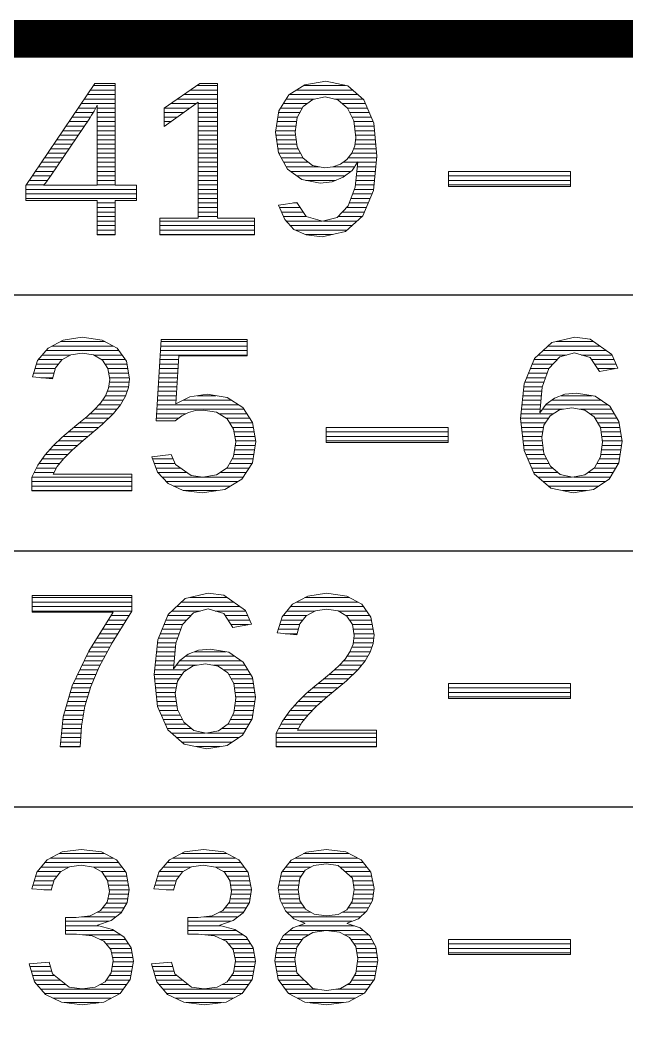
# Model space of a CAD drawing. Header units: millimetres. Extents: x 20 to 410, y 10 to 287.
# Drawn here: x 116.45 to 124.5, y 47.92 to 61.25 of the extents above; entities that cross this region are included whole.
import ezdxf

# ---------------------------------------------------------------- set-up
doc = ezdxf.new("R2010")
doc.units = ezdxf.units.MM
for name, color, linetype, lineweight in [('DUENN', 7, 'Continuous', 25), ('KANTEN', 7, 'Continuous', 50), ('TEXT', 7, 'Continuous', 13)]:
    doc.layers.add(name, color=color, linetype=linetype, lineweight=lineweight)

msp = doc.modelspace()

# ---------------------------------------------------------------- linework, layer by layer
at = {"layer": 'DUENN', "lineweight": 25}
for points in [[(20, 57.6), (200, 57.6)], [(20, 54.2), (200, 54.2)], [(20, 50.8), (200, 50.8)]]:
    msp.add_lwpolyline(points, dxfattribs=at)
at = {"layer": 'KANTEN', "lineweight": 50, "const_width": 0.5}
msp.add_lwpolyline([(20, 10), (200, 10), (200, 61), (20, 61)], close=True, dxfattribs=at)
at = {"layer": 'TEXT', "lineweight": 13}
for p, q in [((117.342, 60.261), (117.71, 60.261)), ((117.383, 60.321), (117.71, 60.321)), ((117.424, 60.381), (117.71, 60.381)), ((118.621, 60.261), (119.068, 60.261)), ((118.708, 60.321), (119.068, 60.321)), ((118.795, 60.381), (119.068, 60.381)), ((120.02, 60.261), (120.928, 60.261)), ((120.114, 60.321), (120.859, 60.321)), ((120.208, 60.381), (120.767, 60.381)), ((117.261, 60.141), (117.71, 60.141)), ((117.302, 60.201), (117.71, 60.201)), ((118.446, 60.141), (118.782, 60.141)), ((118.533, 60.201), (119.068, 60.201)), ((118.81, 60.141), (119.068, 60.141)), ((119.941, 60.141), (120.255, 60.141)), ((119.978, 60.201), (120.351, 60.201)), ((120.62, 60.201), (120.996, 60.201)), ((120.722, 60.141), (121.031, 60.141)), ((117.179, 60.021), (117.416, 60.021)), ((117.22, 60.081), (117.449, 60.081)), ((117.468, 60.081), (117.71, 60.081)), ((117.468, 60.021), (117.71, 60.021)), ((118.358, 60.021), (118.614, 60.021)), ((118.359, 60.081), (118.698, 60.081)), ((118.81, 60.081), (119.068, 60.081)), ((118.81, 60.021), (119.068, 60.021)), ((119.877, 60.021), (120.159, 60.021)), ((119.904, 60.081), (120.192, 60.081)), ((120.793, 60.081), (121.056, 60.081)), ((120.822, 60.021), (121.081, 60.021)), ((117.098, 59.901), (117.341, 59.901)), ((117.139, 59.961), (117.381, 59.961)), ((117.468, 59.961), (117.71, 59.961)), ((117.468, 59.901), (117.71, 59.901)), ((118.358, 59.961), (118.53, 59.961)), ((118.358, 59.901), (118.446, 59.901)), ((118.81, 59.961), (119.068, 59.961)), ((118.81, 59.901), (119.068, 59.901)), ((119.858, 59.901), (120.116, 59.901)), ((119.867, 59.961), (120.127, 59.961)), ((120.851, 59.961), (121.105, 59.961)), ((120.877, 59.901), (121.13, 59.901)), ((117.016, 59.781), (117.259, 59.781)), ((117.057, 59.841), (117.3, 59.841)), ((117.468, 59.841), (117.71, 59.841)), ((117.468, 59.781), (117.71, 59.781)), ((118.358, 59.841), (118.362, 59.841)), ((118.81, 59.841), (119.068, 59.841)), ((118.81, 59.781), (119.068, 59.781)), ((119.839, 59.781), (120.099, 59.781)), ((119.848, 59.841), (120.108, 59.841)), ((120.885, 59.841), (121.144, 59.841)), ((120.893, 59.781), (121.15, 59.781)), ((116.894, 59.601), (117.137, 59.601)), ((116.935, 59.661), (117.178, 59.661)), ((116.976, 59.721), (117.219, 59.721)), ((117.468, 59.721), (117.71, 59.721)), ((117.468, 59.661), (117.71, 59.661)), ((117.468, 59.601), (117.71, 59.601)), ((118.81, 59.721), (119.068, 59.721)), ((118.81, 59.661), (119.068, 59.661)), ((118.81, 59.601), (119.068, 59.601)), ((119.842, 59.721), (120.102, 59.721)), ((119.851, 59.661), (120.11, 59.661)), ((119.859, 59.601), (120.118, 59.601)), ((120.893, 59.601), (121.167, 59.601)), ((120.9, 59.721), (121.156, 59.721)), ((120.9, 59.661), (121.161, 59.661)), ((116.813, 59.481), (117.056, 59.481)), ((116.853, 59.541), (117.096, 59.541)), ((117.468, 59.541), (117.71, 59.541)), ((117.468, 59.481), (117.71, 59.481)), ((118.81, 59.541), (119.068, 59.541)), ((118.81, 59.481), (119.068, 59.481)), ((119.868, 59.541), (120.136, 59.541)), ((119.879, 59.481), (120.168, 59.481)), ((120.849, 59.481), (121.179, 59.481)), ((120.874, 59.541), (121.173, 59.541)), ((116.731, 59.361), (116.974, 59.361)), ((116.772, 59.421), (117.015, 59.421)), ((117.468, 59.421), (117.71, 59.421)), ((117.468, 59.361), (117.71, 59.361)), ((118.81, 59.421), (119.068, 59.421)), ((118.81, 59.361), (119.068, 59.361)), ((119.913, 59.421), (120.2, 59.421)), ((119.947, 59.361), (120.273, 59.361)), ((120.731, 59.361), (120.925, 59.361)), ((120.802, 59.421), (121.181, 59.421)), ((120.929, 59.361), (121.174, 59.361)), ((116.65, 59.241), (116.893, 59.241)), ((116.691, 59.301), (116.934, 59.301)), ((117.468, 59.301), (117.71, 59.301)), ((117.468, 59.241), (117.71, 59.241)), ((118.81, 59.301), (119.068, 59.301)), ((118.81, 59.241), (119.068, 59.241)), ((119.98, 59.301), (120.421, 59.301)), ((120.037, 59.241), (120.837, 59.241)), ((120.603, 59.301), (120.885, 59.301)), ((120.917, 59.241), (121.162, 59.241)), ((120.923, 59.301), (121.168, 59.301)), ((116.528, 59.061), (116.762, 59.061)), ((116.568, 59.121), (116.808, 59.121)), ((116.609, 59.181), (116.852, 59.181)), ((117.468, 59.181), (117.71, 59.181)), ((117.468, 59.121), (117.71, 59.121)), ((117.468, 59.061), (117.71, 59.061)), ((118.81, 59.181), (119.068, 59.181)), ((118.81, 59.121), (119.068, 59.121)), ((118.81, 59.061), (119.068, 59.061)), ((120.119, 59.181), (120.759, 59.181)), ((120.24, 59.121), (120.632, 59.121)), ((120.898, 59.061), (121.144, 59.061)), ((120.904, 59.121), (121.15, 59.121)), ((120.91, 59.181), (121.156, 59.181)), ((122.131, 59.181), (123.752, 59.181)), ((122.131, 59.121), (123.752, 59.121)), ((122.131, 59.061), (123.752, 59.061)), ((116.522, 59.001), (117.992, 59.001)), ((116.522, 58.941), (117.992, 58.941)), ((118.81, 59.001), (119.068, 59.001)), ((118.81, 58.941), (119.068, 58.941)), ((120.862, 58.941), (121.117, 58.941)), ((120.884, 59.001), (121.137, 59.001)), ((116.522, 58.881), (117.992, 58.881)), ((117.468, 58.821), (117.71, 58.821)), ((118.81, 58.881), (119.068, 58.881)), ((118.81, 58.821), (119.068, 58.821)), ((120.074, 58.821), (120.127, 58.821)), ((120.817, 58.821), (121.067, 58.821)), ((120.839, 58.881), (121.092, 58.881)), ((117.468, 58.761), (117.71, 58.761)), ((117.468, 58.701), (117.71, 58.701)), ((118.81, 58.761), (119.068, 58.761)), ((118.81, 58.701), (119.068, 58.701)), ((119.89, 58.761), (120.166, 58.761)), ((119.915, 58.701), (120.206, 58.701)), ((120.725, 58.701), (121.016, 58.701)), ((120.782, 58.761), (121.041, 58.761)), ((117.468, 58.641), (117.71, 58.641)), ((117.468, 58.581), (117.71, 58.581)), ((118.3, 58.581), (119.557, 58.581)), ((118.81, 58.641), (119.068, 58.641)), ((119.941, 58.641), (120.245, 58.641)), ((119.976, 58.581), (120.45, 58.581)), ((120.473, 58.581), (120.92, 58.581)), ((120.668, 58.641), (120.986, 58.641)), ((117.468, 58.521), (117.71, 58.521)), ((117.468, 58.461), (117.71, 58.461)), ((117.468, 58.401), (117.71, 58.401)), ((118.3, 58.521), (119.557, 58.521)), ((118.3, 58.461), (119.557, 58.461)), ((118.3, 58.401), (119.557, 58.401)), ((120.032, 58.521), (120.854, 58.521)), ((120.1, 58.461), (120.788, 58.461)), ((120.233, 58.401), (120.59, 58.401)), ((116.982, 56.981), (117.574, 56.981)), ((118.318, 56.981), (119.46, 56.981)), ((123.566, 56.981), (124.055, 56.981)), ((116.74, 56.801), (117.117, 56.801)), ((116.79, 56.861), (117.759, 56.861)), ((116.869, 56.921), (117.685, 56.921)), ((117.426, 56.801), (117.802, 56.801)), ((118.306, 56.801), (119.46, 56.801)), ((118.31, 56.861), (119.46, 56.861)), ((118.314, 56.921), (119.46, 56.921)), ((123.324, 56.801), (123.7, 56.801)), ((123.388, 56.861), (124.223, 56.861)), ((123.453, 56.921), (124.139, 56.921)), ((123.899, 56.801), (124.302, 56.801)), ((116.665, 56.681), (116.956, 56.681)), ((116.69, 56.741), (117.008, 56.741)), ((117.528, 56.741), (117.844, 56.741)), ((117.574, 56.681), (117.866, 56.681)), ((118.299, 56.681), (118.546, 56.681)), ((118.303, 56.741), (118.55, 56.741)), ((123.245, 56.681), (123.519, 56.681)), ((123.27, 56.741), (123.576, 56.741)), ((124.032, 56.741), (124.329, 56.741)), ((124.071, 56.681), (124.356, 56.681)), ((116.629, 56.561), (116.896, 56.561)), ((116.647, 56.621), (116.913, 56.621)), ((117.612, 56.621), (117.876, 56.621)), ((117.622, 56.561), (117.887, 56.561)), ((118.292, 56.561), (118.539, 56.561)), ((118.295, 56.621), (118.543, 56.621)), ((123.195, 56.561), (123.442, 56.561)), ((123.22, 56.621), (123.464, 56.621)), ((124.111, 56.621), (124.344, 56.621)), ((116.721, 56.501), (116.879, 56.501)), ((117.632, 56.501), (117.897, 56.501)), ((117.632, 56.441), (117.894, 56.441)), ((118.284, 56.441), (118.532, 56.441)), ((118.288, 56.501), (118.536, 56.501)), ((123.146, 56.441), (123.399, 56.441)), ((123.171, 56.501), (123.42, 56.501)), ((117.581, 56.261), (117.848, 56.261)), ((117.605, 56.321), (117.869, 56.321)), ((117.624, 56.381), (117.887, 56.381)), ((118.273, 56.261), (118.521, 56.261)), ((118.277, 56.321), (118.525, 56.321)), ((118.28, 56.381), (118.528, 56.381)), ((118.795, 56.261), (119.045, 56.261)), ((123.121, 56.261), (123.365, 56.261)), ((123.127, 56.321), (123.37, 56.321)), ((123.133, 56.381), (123.377, 56.381)), ((123.626, 56.261), (124.039, 56.261)), ((117.494, 56.141), (117.781, 56.141)), ((117.54, 56.201), (117.815, 56.201)), ((118.266, 56.141), (119.346, 56.141)), ((118.269, 56.201), (118.517, 56.201)), ((118.61, 56.201), (119.251, 56.201)), ((123.108, 56.141), (123.354, 56.141)), ((123.114, 56.201), (123.359, 56.201)), ((123.425, 56.141), (124.246, 56.141)), ((123.503, 56.201), (124.158, 56.201)), ((117.375, 56.021), (117.684, 56.021)), ((117.439, 56.081), (117.733, 56.081)), ((118.258, 56.021), (118.648, 56.021)), ((118.262, 56.081), (119.418, 56.081)), ((119.087, 56.021), (119.457, 56.021)), ((123.096, 56.021), (123.524, 56.021)), ((123.102, 56.081), (123.349, 56.081)), ((123.381, 56.081), (123.657, 56.081)), ((123.876, 56.081), (124.298, 56.081)), ((124.011, 56.021), (124.334, 56.021)), ((117.233, 55.901), (117.559, 55.901)), ((117.306, 55.961), (117.622, 55.961)), ((118.254, 55.961), (118.549, 55.961)), ((119.182, 55.961), (119.497, 55.961)), ((119.227, 55.901), (119.534, 55.901)), ((123.09, 55.961), (123.458, 55.961)), ((123.096, 55.901), (123.419, 55.901)), ((124.079, 55.961), (124.37, 55.961)), ((124.113, 55.901), (124.398, 55.901)), ((117.087, 55.781), (117.42, 55.781)), ((117.159, 55.841), (117.491, 55.841)), ((119.267, 55.841), (119.544, 55.841)), ((119.288, 55.781), (119.555, 55.781)), ((120.509, 55.781), (122.13, 55.781)), ((123.102, 55.841), (123.393, 55.841)), ((123.108, 55.781), (123.383, 55.781)), ((124.146, 55.841), (124.407, 55.841)), ((124.156, 55.781), (124.416, 55.781)), ((116.892, 55.601), (117.209, 55.601)), ((116.954, 55.661), (117.278, 55.661)), ((117.018, 55.721), (117.349, 55.721)), ((119.298, 55.721), (119.565, 55.721)), ((119.303, 55.601), (119.568, 55.601)), ((119.308, 55.661), (119.576, 55.661)), ((120.509, 55.721), (122.13, 55.721)), ((120.509, 55.661), (122.13, 55.661)), ((123.115, 55.721), (123.373, 55.721)), ((123.121, 55.661), (123.377, 55.661)), ((123.127, 55.601), (123.385, 55.601)), ((124.164, 55.721), (124.426, 55.721)), ((124.169, 55.601), (124.427, 55.601)), ((124.173, 55.661), (124.435, 55.661)), ((116.785, 55.481), (117.079, 55.481)), ((116.838, 55.541), (117.139, 55.541)), ((119.285, 55.481), (119.548, 55.481)), ((119.294, 55.541), (119.558, 55.541)), ((123.134, 55.541), (123.393, 55.541)), ((123.157, 55.481), (123.406, 55.481)), ((124.153, 55.481), (124.409, 55.481)), ((124.161, 55.541), (124.418, 55.541)), ((116.699, 55.361), (116.973, 55.361)), ((116.741, 55.421), (117.02, 55.421)), ((118.204, 55.421), (118.478, 55.421)), ((118.227, 55.361), (118.504, 55.361)), ((119.227, 55.361), (119.524, 55.361)), ((119.262, 55.421), (119.538, 55.421)), ((123.183, 55.421), (123.437, 55.421)), ((123.209, 55.361), (123.467, 55.361)), ((124.101, 55.361), (124.386, 55.361)), ((124.133, 55.421), (124.4, 55.421)), ((116.633, 55.241), (116.897, 55.241)), ((116.664, 55.301), (116.93, 55.301)), ((118.249, 55.301), (118.576, 55.301)), ((118.273, 55.241), (118.66, 55.241)), ((119.098, 55.241), (119.446, 55.241)), ((119.188, 55.301), (119.485, 55.301)), ((123.235, 55.301), (123.514, 55.301)), ((123.262, 55.241), (123.585, 55.241)), ((123.987, 55.241), (124.315, 55.241)), ((124.068, 55.301), (124.35, 55.301)), ((116.602, 55.181), (117.931, 55.181)), ((116.602, 55.121), (117.931, 55.121)), ((116.602, 55.061), (117.931, 55.061)), ((118.33, 55.181), (118.868, 55.181)), ((118.386, 55.121), (119.335, 55.121)), ((118.482, 55.061), (119.236, 55.061)), ((118.873, 55.181), (119.406, 55.181)), ((123.318, 55.181), (123.766, 55.181)), ((123.388, 55.121), (124.213, 55.121)), ((123.457, 55.061), (124.124, 55.061)), ((123.796, 55.181), (124.279, 55.181)), ((116.602, 55.001), (117.931, 55.001)), ((118.617, 55.001), (119.061, 55.001)), ((123.645, 55.001), (123.964, 55.001)), ((116.606, 53.581), (117.932, 53.581)), ((116.606, 53.521), (117.932, 53.521)), ((116.606, 53.461), (117.932, 53.461)), ((118.525, 53.461), (119.36, 53.461)), ((118.59, 53.521), (119.276, 53.521)), ((118.703, 53.581), (119.192, 53.581)), ((120.036, 53.461), (121.004, 53.461)), ((120.114, 53.521), (120.93, 53.521)), ((120.227, 53.581), (120.82, 53.581)), ((116.606, 53.401), (117.932, 53.401)), ((117.655, 53.341), (117.896, 53.341)), ((118.406, 53.341), (118.713, 53.341)), ((118.461, 53.401), (118.837, 53.401)), ((119.036, 53.401), (119.439, 53.401)), ((119.169, 53.341), (119.466, 53.341)), ((119.936, 53.341), (120.253, 53.341)), ((119.986, 53.401), (120.362, 53.401)), ((120.671, 53.401), (121.047, 53.401)), ((120.773, 53.341), (121.089, 53.341)), ((117.579, 53.221), (117.821, 53.221)), ((117.617, 53.281), (117.859, 53.281)), ((118.357, 53.221), (118.601, 53.221)), ((118.382, 53.281), (118.656, 53.281)), ((119.208, 53.281), (119.493, 53.281)), ((119.247, 53.221), (119.48, 53.221)), ((119.892, 53.221), (120.159, 53.221)), ((119.91, 53.281), (120.202, 53.281)), ((120.82, 53.281), (121.111, 53.281)), ((120.858, 53.221), (121.121, 53.221)), ((117.504, 53.101), (117.746, 53.101)), ((117.542, 53.161), (117.784, 53.161)), ((118.308, 53.101), (118.557, 53.101)), ((118.332, 53.161), (118.579, 53.161)), ((119.874, 53.161), (120.142, 53.161)), ((119.966, 53.101), (120.125, 53.101)), ((120.868, 53.161), (121.132, 53.161)), ((120.878, 53.101), (121.142, 53.101)), ((117.429, 52.981), (117.671, 52.981)), ((117.467, 53.041), (117.708, 53.041)), ((118.27, 52.981), (118.514, 52.981)), ((118.283, 53.041), (118.536, 53.041)), ((120.87, 52.981), (121.133, 52.981)), ((120.877, 53.041), (121.139, 53.041)), ((117.326, 52.801), (117.573, 52.801)), ((117.355, 52.861), (117.606, 52.861)), ((117.391, 52.921), (117.638, 52.921)), ((118.251, 52.801), (118.496, 52.801)), ((118.257, 52.861), (118.502, 52.861)), ((118.264, 52.921), (118.507, 52.921)), ((118.64, 52.801), (119.295, 52.801)), ((118.763, 52.861), (119.176, 52.861)), ((120.785, 52.801), (121.06, 52.801)), ((120.826, 52.861), (121.093, 52.861)), ((120.85, 52.921), (121.114, 52.921)), ((117.269, 52.681), (117.508, 52.681)), ((117.297, 52.741), (117.54, 52.741)), ((118.239, 52.681), (118.486, 52.681)), ((118.245, 52.741), (118.491, 52.741)), ((118.517, 52.681), (118.794, 52.681)), ((118.562, 52.741), (119.383, 52.741)), ((119.013, 52.681), (119.435, 52.681)), ((120.685, 52.681), (120.978, 52.681)), ((120.739, 52.741), (121.026, 52.741)), ((117.212, 52.561), (117.455, 52.561)), ((117.24, 52.621), (117.48, 52.621)), ((118.227, 52.561), (118.595, 52.561)), ((118.233, 52.621), (118.661, 52.621)), ((119.148, 52.621), (119.471, 52.621)), ((119.216, 52.561), (119.507, 52.561)), ((120.551, 52.561), (120.867, 52.561)), ((120.62, 52.621), (120.93, 52.621)), ((117.155, 52.441), (117.405, 52.441)), ((117.183, 52.501), (117.43, 52.501)), ((118.233, 52.501), (118.556, 52.501)), ((118.239, 52.441), (118.53, 52.441)), ((119.25, 52.501), (119.535, 52.501)), ((119.283, 52.441), (119.544, 52.441)), ((120.404, 52.441), (120.737, 52.441)), ((120.478, 52.501), (120.804, 52.501)), ((117.096, 52.261), (117.345, 52.261)), ((117.113, 52.321), (117.363, 52.321)), ((117.131, 52.381), (117.382, 52.381)), ((118.245, 52.381), (118.52, 52.381)), ((118.252, 52.321), (118.51, 52.321)), ((118.258, 52.261), (118.514, 52.261)), ((119.293, 52.381), (119.553, 52.381)), ((119.301, 52.321), (119.562, 52.321)), ((119.31, 52.261), (119.572, 52.261)), ((120.199, 52.261), (120.523, 52.261)), ((120.263, 52.321), (120.594, 52.321)), ((120.332, 52.381), (120.665, 52.381)), ((122.133, 52.381), (123.753, 52.381)), ((122.133, 52.321), (123.753, 52.321)), ((122.133, 52.261), (123.753, 52.261)), ((117.06, 52.141), (117.309, 52.141)), ((117.078, 52.201), (117.327, 52.201)), ((118.264, 52.201), (118.522, 52.201)), ((118.271, 52.141), (118.53, 52.141)), ((119.298, 52.141), (119.555, 52.141)), ((119.306, 52.201), (119.564, 52.201)), ((120.083, 52.141), (120.384, 52.141)), ((120.137, 52.201), (120.454, 52.201)), ((117.025, 52.021), (117.287, 52.021)), ((117.043, 52.081), (117.297, 52.081)), ((118.294, 52.081), (118.543, 52.081)), ((118.32, 52.021), (118.574, 52.021)), ((119.27, 52.021), (119.537, 52.021)), ((119.29, 52.081), (119.546, 52.081)), ((119.987, 52.021), (120.265, 52.021)), ((120.03, 52.081), (120.324, 52.081)), ((117.008, 51.901), (117.265, 51.901)), ((117.014, 51.961), (117.276, 51.961)), ((118.346, 51.961), (118.604, 51.961)), ((118.372, 51.901), (118.651, 51.901)), ((119.205, 51.901), (119.487, 51.901)), ((119.238, 51.961), (119.523, 51.961)), ((119.909, 51.901), (120.175, 51.901)), ((119.944, 51.961), (120.218, 51.961)), ((116.995, 51.781), (117.255, 51.781)), ((117.001, 51.841), (117.258, 51.841)), ((118.398, 51.841), (118.722, 51.841)), ((118.455, 51.781), (118.903, 51.781)), ((118.933, 51.781), (119.416, 51.781)), ((119.124, 51.841), (119.451, 51.841)), ((119.847, 51.781), (121.176, 51.781)), ((119.878, 51.841), (120.142, 51.841)), ((116.977, 51.601), (117.244, 51.601)), ((116.983, 51.661), (117.248, 51.661)), ((116.989, 51.721), (117.251, 51.721)), ((118.525, 51.721), (119.35, 51.721)), ((118.594, 51.661), (119.261, 51.661)), ((118.782, 51.601), (119.101, 51.601)), ((119.847, 51.721), (121.176, 51.721)), ((119.847, 51.661), (121.176, 51.661)), ((119.847, 51.601), (121.176, 51.601)), ((116.967, 50.181), (117.565, 50.181)), ((118.589, 50.181), (119.187, 50.181)), ((120.21, 50.181), (120.811, 50.181)), ((116.724, 50.001), (117.097, 50.001)), ((116.775, 50.061), (117.754, 50.061)), ((116.85, 50.121), (117.68, 50.121)), ((117.421, 50.001), (117.799, 50.001)), ((118.346, 50.001), (118.719, 50.001)), ((118.397, 50.061), (119.376, 50.061)), ((118.472, 50.121), (119.302, 50.121)), ((119.043, 50.001), (119.421, 50.001)), ((119.973, 50.001), (120.306, 50.001)), ((120.02, 50.061), (121.002, 50.061)), ((120.097, 50.121), (120.927, 50.121)), ((120.695, 50.001), (121.049, 50.001)), ((116.652, 49.881), (116.936, 49.881)), ((116.674, 49.941), (116.986, 49.941)), ((117.522, 49.941), (117.843, 49.941)), ((117.57, 49.881), (117.862, 49.881)), ((118.274, 49.881), (118.558, 49.881)), ((118.296, 49.941), (118.608, 49.941)), ((119.143, 49.941), (119.465, 49.941)), ((119.192, 49.881), (119.484, 49.881)), ((119.907, 49.881), (120.178, 49.881)), ((119.926, 49.941), (120.218, 49.941)), ((120.761, 49.941), (121.096, 49.941)), ((120.827, 49.881), (121.113, 49.881)), ((116.616, 49.761), (116.878, 49.761)), ((116.634, 49.821), (116.895, 49.821)), ((117.608, 49.821), (117.873, 49.821)), ((117.618, 49.761), (117.884, 49.761)), ((118.238, 49.761), (118.5, 49.761)), ((118.256, 49.821), (118.517, 49.821)), ((119.23, 49.821), (119.495, 49.821)), ((119.24, 49.761), (119.506, 49.761)), ((119.882, 49.761), (120.145, 49.761)), ((119.895, 49.821), (120.155, 49.821)), ((120.862, 49.821), (121.126, 49.821)), ((120.871, 49.761), (121.138, 49.761)), ((116.764, 49.701), (116.862, 49.701)), ((117.624, 49.641), (117.885, 49.641)), ((117.628, 49.701), (117.894, 49.701)), ((118.386, 49.701), (118.484, 49.701)), ((119.246, 49.641), (119.507, 49.641)), ((119.25, 49.701), (119.516, 49.701)), ((119.877, 49.701), (120.137, 49.701)), ((119.886, 49.641), (120.146, 49.641)), ((120.871, 49.641), (121.135, 49.641)), ((120.879, 49.701), (121.143, 49.701)), ((117.545, 49.461), (117.827, 49.461)), ((117.593, 49.521), (117.862, 49.521)), ((117.612, 49.581), (117.876, 49.581)), ((119.167, 49.461), (119.449, 49.461)), ((119.215, 49.521), (119.484, 49.521)), ((119.234, 49.581), (119.498, 49.581)), ((119.895, 49.581), (120.156, 49.581)), ((119.918, 49.521), (120.182, 49.521)), ((119.949, 49.461), (120.221, 49.461)), ((120.802, 49.461), (121.072, 49.461)), ((120.841, 49.521), (121.103, 49.521)), ((120.862, 49.581), (121.126, 49.581)), ((117.264, 49.341), (117.72, 49.341)), ((117.469, 49.401), (117.792, 49.401)), ((118.886, 49.341), (119.342, 49.341)), ((119.091, 49.401), (119.414, 49.401)), ((119.991, 49.401), (120.305, 49.401)), ((120.054, 49.341), (120.966, 49.341)), ((120.722, 49.401), (121.031, 49.401)), ((117.049, 49.281), (117.625, 49.281)), ((117.049, 49.221), (117.486, 49.221)), ((118.671, 49.281), (119.247, 49.281)), ((118.671, 49.221), (119.108, 49.221)), ((120.145, 49.221), (120.884, 49.221)), ((120.165, 49.281), (120.85, 49.281)), ((117.049, 49.161), (117.694, 49.161)), ((117.275, 49.101), (117.783, 49.101)), ((118.671, 49.161), (119.316, 49.161)), ((118.897, 49.101), (119.405, 49.101)), ((119.956, 49.101), (120.277, 49.101)), ((120.028, 49.161), (121.003, 49.161)), ((120.75, 49.101), (121.075, 49.101)), ((117.506, 49.041), (117.846, 49.041)), ((117.59, 48.981), (117.886, 48.981)), ((119.128, 49.041), (119.468, 49.041)), ((119.212, 48.981), (119.507, 48.981)), ((119.88, 48.981), (120.15, 48.981)), ((119.914, 49.041), (120.191, 49.041)), ((120.835, 49.041), (121.115, 49.041)), ((120.878, 48.981), (121.148, 48.981)), ((122.133, 48.981), (123.753, 48.981)), ((117.642, 48.921), (117.921, 48.921)), ((117.663, 48.861), (117.931, 48.861)), ((117.676, 48.801), (117.942, 48.801)), ((119.264, 48.921), (119.543, 48.921)), ((119.285, 48.861), (119.553, 48.861)), ((119.298, 48.801), (119.564, 48.801)), ((119.834, 48.801), (120.096, 48.801)), ((119.843, 48.861), (120.106, 48.861)), ((119.853, 48.921), (120.117, 48.921)), ((120.906, 48.921), (121.172, 48.921)), ((120.916, 48.861), (121.181, 48.861)), ((120.927, 48.801), (121.19, 48.801)), ((122.133, 48.921), (123.753, 48.921)), ((122.133, 48.861), (123.753, 48.861)), ((116.578, 48.681), (116.85, 48.681)), ((117.671, 48.681), (117.937, 48.681)), ((117.681, 48.741), (117.948, 48.741)), ((118.2, 48.681), (118.472, 48.681)), ((119.293, 48.681), (119.559, 48.681)), ((119.303, 48.741), (119.57, 48.741)), ((119.83, 48.741), (120.097, 48.741)), ((119.841, 48.681), (120.106, 48.681)), ((120.916, 48.681), (121.182, 48.681)), ((120.924, 48.741), (121.192, 48.741)), ((116.596, 48.621), (116.868, 48.621)), ((116.614, 48.561), (116.907, 48.561)), ((117.631, 48.561), (117.916, 48.561)), ((117.661, 48.621), (117.927, 48.621)), ((118.218, 48.621), (118.49, 48.621)), ((118.236, 48.561), (118.529, 48.561)), ((119.253, 48.561), (119.538, 48.561)), ((119.283, 48.621), (119.549, 48.621)), ((119.852, 48.621), (120.115, 48.621)), ((119.863, 48.561), (120.155, 48.561)), ((120.885, 48.561), (121.16, 48.561)), ((120.908, 48.621), (121.171, 48.621)), ((116.632, 48.501), (116.981, 48.501)), ((116.671, 48.441), (117.054, 48.441)), ((117.505, 48.441), (117.859, 48.441)), ((117.589, 48.501), (117.902, 48.501)), ((118.254, 48.501), (118.603, 48.501)), ((118.293, 48.441), (118.676, 48.441)), ((119.127, 48.441), (119.481, 48.441)), ((119.211, 48.501), (119.524, 48.501)), ((119.878, 48.501), (120.216, 48.501)), ((119.922, 48.441), (120.277, 48.441)), ((120.788, 48.441), (121.101, 48.441)), ((120.849, 48.501), (121.143, 48.501)), ((116.722, 48.381), (117.815, 48.381)), ((116.773, 48.321), (117.77, 48.321)), ((116.881, 48.261), (117.657, 48.261)), ((118.344, 48.381), (119.437, 48.381)), ((118.395, 48.321), (119.391, 48.321)), ((118.503, 48.261), (119.279, 48.261)), ((119.966, 48.381), (120.389, 48.381)), ((120.013, 48.321), (121.009, 48.321)), ((120.127, 48.261), (120.898, 48.261)), ((120.644, 48.381), (121.058, 48.381)), ((117.031, 48.201), (117.498, 48.201)), ((118.653, 48.201), (119.12, 48.201)), ((120.286, 48.201), (120.738, 48.201))]:
    msp.add_line(p, q, dxfattribs=at)
for points in [[(117.468, 58.854), (116.522, 58.854), (116.522, 59.054), (117.441, 60.407), (117.71, 60.407), (117.71, 59.057), (117.992, 59.057), (117.992, 58.854), (117.71, 58.854), (117.71, 58.4), (117.468, 58.4), (117.468, 58.854)], [(118.81, 58.618), (118.81, 60.162), (118.358, 59.838), (118.358, 60.081), (118.832, 60.407), (119.068, 60.407), (119.068, 58.618), (119.557, 58.618), (119.557, 58.4), (118.3, 58.4), (118.3, 58.618), (118.81, 58.618)], [(120.994, 58.649), (120.766, 58.441), (120.457, 58.371), (120.245, 58.396), (120.08, 58.47), (119.959, 58.6), (119.877, 58.79), (120.122, 58.829), (120.245, 58.641), (120.461, 58.578), (120.657, 58.629), (120.803, 58.783), (120.895, 59.032), (120.93, 59.368), (120.852, 59.253), (120.735, 59.162), (120.59, 59.104), (120.431, 59.085), (120.188, 59.131), (119.998, 59.27), (119.876, 59.486), (119.836, 59.762), (119.88, 60.043), (120.012, 60.256), (120.224, 60.392), (120.504, 60.437), (120.798, 60.375), (121.011, 60.189), (121.14, 59.879), (121.183, 59.444), (121.136, 58.987), (120.994, 58.649)], [(120.793, 60.081), (120.663, 60.192), (120.495, 60.229), (120.33, 60.197), (120.203, 60.103), (120.123, 59.954), (120.097, 59.762), (120.123, 59.565), (120.203, 59.414), (120.329, 59.319), (120.493, 59.287), (120.599, 59.3), (120.699, 59.338), (120.784, 59.399), (120.849, 59.481), (120.89, 59.58), (120.904, 59.692), (120.876, 59.91), (120.793, 60.081)], [(117.396, 59.985), (117.373, 59.948), (116.858, 59.19), (116.782, 59.085), (116.759, 59.057), (117.468, 59.057), (117.468, 60.118), (117.457, 60.094), (117.428, 60.042), (117.396, 59.985)], [(122.131, 59.238), (123.752, 59.238), (123.752, 59.042), (122.131, 59.042), (122.131, 59.238)], [(116.887, 55.596), (116.999, 55.705), (117.114, 55.805), (117.228, 55.897), (117.336, 55.986), (117.432, 56.074), (117.515, 56.164), (117.58, 56.259), (117.622, 56.362), (117.636, 56.478), (117.612, 56.625), (117.539, 56.735), (117.423, 56.803), (117.27, 56.826), (117.121, 56.803), (117, 56.737), (116.916, 56.63), (116.875, 56.487), (116.613, 56.511), (116.679, 56.727), (116.818, 56.894), (117.019, 57.001), (117.27, 57.037), (117.538, 57.001), (117.736, 56.894), (117.859, 56.72), (117.899, 56.487), (117.886, 56.37), (117.846, 56.255), (117.779, 56.139), (117.687, 56.024), (117.534, 55.877), (117.284, 55.667), (117.137, 55.539), (117.023, 55.425), (116.94, 55.32), (116.884, 55.218), (117.931, 55.218), (117.931, 55), (116.602, 55), (116.602, 55.181), (116.683, 55.338), (116.779, 55.475), (116.887, 55.596)], [(118.865, 54.971), (118.611, 55.002), (118.412, 55.094), (118.271, 55.244), (118.194, 55.448), (118.453, 55.479), (118.51, 55.348), (118.718, 55.2), (118.871, 55.181), (119.055, 55.212), (119.194, 55.305), (119.281, 55.453), (119.31, 55.648), (119.281, 55.819), (119.193, 55.954), (119.055, 56.042), (118.876, 56.071), (118.776, 56.063), (118.682, 56.038), (118.593, 55.994), (118.503, 55.927), (118.252, 55.927), (118.319, 57.007), (119.46, 57.007), (119.46, 56.789), (118.553, 56.789), (118.514, 56.152), (118.701, 56.248), (118.929, 56.28), (119.195, 56.237), (119.401, 56.107), (119.533, 55.906), (119.577, 55.654), (119.53, 55.37), (119.388, 55.154), (119.163, 55.017), (118.865, 54.971)], [(123.788, 54.971), (123.489, 55.034), (123.269, 55.223), (123.135, 55.533), (123.09, 55.957), (123.136, 56.418), (123.276, 56.757), (123.502, 56.967), (123.808, 57.037), (124.014, 57.011), (124.3, 56.807), (124.38, 56.628), (124.135, 56.584), (124.015, 56.768), (123.805, 56.829), (123.61, 56.778), (123.465, 56.624), (123.375, 56.374), (123.345, 56.033), (123.429, 56.147), (123.541, 56.23), (123.677, 56.28), (123.832, 56.297), (124.081, 56.254), (124.272, 56.123), (124.395, 55.92), (124.436, 55.657), (124.392, 55.372), (124.263, 55.155), (124.058, 55.017), (123.788, 54.971)], [(123.771, 56.1), (123.608, 56.073), (123.481, 55.995), (123.398, 55.87), (123.371, 55.706), (123.399, 55.495), (123.485, 55.326), (123.616, 55.215), (123.779, 55.178), (123.944, 55.209), (124.07, 55.303), (124.149, 55.451), (124.175, 55.645), (124.148, 55.838), (124.068, 55.981), (123.941, 56.07), (123.771, 56.1)], [(120.509, 55.642), (120.509, 55.838), (122.13, 55.838), (122.13, 55.642), (120.509, 55.642)], [(117.017, 51.995), (117.139, 52.409), (117.357, 52.867), (117.684, 53.389), (116.606, 53.389), (116.606, 53.607), (117.932, 53.607), (117.932, 53.399), (117.67, 52.98), (117.498, 52.662), (117.387, 52.398), (117.307, 52.137), (117.26, 51.873), (117.244, 51.6), (116.977, 51.6), (117.017, 51.995)], [(118.227, 52.557), (118.273, 53.018), (118.413, 53.357), (118.639, 53.567), (118.944, 53.637), (119.151, 53.611), (119.437, 53.407), (119.517, 53.228), (119.272, 53.184), (119.152, 53.368), (118.942, 53.429), (118.747, 53.378), (118.602, 53.224), (118.512, 52.974), (118.481, 52.633), (118.566, 52.747), (118.678, 52.83), (118.814, 52.88), (118.969, 52.897), (119.218, 52.854), (119.409, 52.723), (119.532, 52.52), (119.572, 52.257), (119.529, 51.972), (119.4, 51.755), (119.195, 51.617), (118.924, 51.571), (118.626, 51.634), (118.406, 51.823), (118.272, 52.133), (118.227, 52.557)], [(120.473, 52.497), (120.581, 52.586), (120.678, 52.674), (120.76, 52.764), (120.825, 52.859), (120.867, 52.962), (120.881, 53.078), (120.857, 53.225), (120.784, 53.335), (120.669, 53.403), (120.515, 53.426), (120.366, 53.403), (120.245, 53.337), (120.161, 53.23), (120.121, 53.087), (119.859, 53.111), (119.924, 53.327), (120.063, 53.494), (120.264, 53.601), (120.515, 53.637), (120.783, 53.601), (120.982, 53.494), (121.104, 53.32), (121.145, 53.087), (121.131, 52.97), (121.091, 52.855), (121.025, 52.739), (120.932, 52.624), (120.779, 52.477), (120.529, 52.267), (120.382, 52.139), (120.268, 52.025), (120.185, 51.92), (120.129, 51.818), (121.176, 51.818), (121.176, 51.6), (119.847, 51.6), (119.847, 51.781), (119.928, 51.938), (120.025, 52.075), (120.132, 52.196), (120.245, 52.305), (120.359, 52.405), (120.473, 52.497)], [(118.507, 52.306), (118.536, 52.095), (118.622, 51.926), (118.753, 51.815), (118.916, 51.778), (119.081, 51.809), (119.207, 51.903), (119.285, 52.051), (119.312, 52.245), (119.285, 52.438), (119.205, 52.581), (119.077, 52.67), (118.908, 52.7), (118.745, 52.673), (118.618, 52.595), (118.535, 52.47), (118.507, 52.306)], [(123.753, 52.242), (122.133, 52.242), (122.133, 52.438), (123.753, 52.438), (123.753, 52.242)], [(116.783, 48.309), (116.639, 48.479), (116.568, 48.715), (116.833, 48.74), (116.879, 48.584), (117.098, 48.406), (117.27, 48.384), (117.442, 48.407), (117.574, 48.479), (117.657, 48.598), (117.684, 48.762), (117.653, 48.908), (117.558, 49.018), (117.404, 49.087), (117.194, 49.11), (117.049, 49.11), (117.049, 49.332), (117.189, 49.332), (117.376, 49.355), (117.515, 49.424), (117.602, 49.534), (117.632, 49.678), (117.608, 49.822), (117.537, 49.932), (117.419, 50.002), (117.256, 50.026), (117.102, 50.004), (116.981, 49.939), (116.899, 49.834), (116.86, 49.694), (116.602, 49.714), (116.667, 49.933), (116.806, 50.099), (117.007, 50.202), (117.258, 50.237), (117.527, 50.202), (117.728, 50.096), (117.853, 49.928), (117.895, 49.705), (117.868, 49.531), (117.787, 49.393), (117.655, 49.292), (117.475, 49.229), (117.475, 49.224), (117.675, 49.174), (117.825, 49.073), (117.919, 48.93), (117.951, 48.754), (117.906, 48.508), (117.774, 48.324), (117.56, 48.209), (117.27, 48.171), (116.996, 48.206), (116.783, 48.309)], [(118.405, 48.309), (118.261, 48.479), (118.19, 48.715), (118.455, 48.74), (118.501, 48.584), (118.72, 48.406), (118.892, 48.384), (119.064, 48.407), (119.196, 48.479), (119.279, 48.598), (119.306, 48.762), (119.275, 48.908), (119.18, 49.018), (119.026, 49.087), (118.816, 49.11), (118.671, 49.11), (118.671, 49.332), (118.81, 49.332), (118.998, 49.355), (119.137, 49.424), (119.224, 49.534), (119.253, 49.678), (119.23, 49.822), (119.159, 49.932), (119.041, 50.002), (118.877, 50.026), (118.724, 50.004), (118.603, 49.939), (118.521, 49.834), (118.481, 49.694), (118.224, 49.714), (118.289, 49.933), (118.428, 50.099), (118.629, 50.202), (118.88, 50.237), (119.149, 50.202), (119.35, 50.096), (119.475, 49.928), (119.517, 49.705), (119.49, 49.531), (119.409, 49.393), (119.277, 49.292), (119.097, 49.229), (119.097, 49.224), (119.297, 49.174), (119.447, 49.073), (119.541, 48.93), (119.572, 48.754), (119.528, 48.508), (119.396, 48.324), (119.181, 48.209), (118.892, 48.171), (118.618, 48.206), (118.405, 48.309)], [(120.009, 48.324), (119.873, 48.508), (119.827, 48.757), (119.855, 48.938), (119.94, 49.087), (120.068, 49.195), (120.227, 49.25), (120.227, 49.255), (120.081, 49.316), (119.969, 49.422), (119.898, 49.561), (119.874, 49.723), (119.917, 49.93), (120.046, 50.094), (120.247, 50.201), (120.507, 50.237), (120.772, 50.202), (120.974, 50.097), (121.103, 49.933), (121.146, 49.719), (121.122, 49.558), (121.05, 49.419), (120.938, 49.315), (120.79, 49.258), (120.79, 49.252), (120.961, 49.196), (121.089, 49.09), (121.169, 48.941), (121.196, 48.76), (121.152, 48.513), (121.019, 48.327), (120.804, 48.21), (120.512, 48.171), (120.225, 48.209), (120.009, 48.324)], [(120.16, 49.854), (120.136, 49.705), (120.161, 49.553), (120.234, 49.442), (120.351, 49.375), (120.509, 49.352), (120.669, 49.373), (120.785, 49.435), (120.856, 49.545), (120.88, 49.705), (120.857, 49.854), (120.67, 50.024), (120.507, 50.046), (120.347, 50.024), (120.231, 49.96), (120.16, 49.854)], [(120.333, 49.134), (120.202, 49.058), (120.119, 48.937), (120.092, 48.778), (120.118, 48.597), (120.33, 48.39), (120.515, 48.364), (120.698, 48.389), (120.827, 48.464), (120.904, 48.594), (120.93, 48.784), (120.902, 48.948), (120.818, 49.065), (120.685, 49.136), (120.507, 49.16), (120.333, 49.134)], [(122.133, 48.842), (122.133, 49.038), (123.753, 49.038), (123.753, 48.842), (122.133, 48.842)]]:
    msp.add_lwpolyline(points, close=True, dxfattribs=at)

doc.saveas('drawing.dxf')
